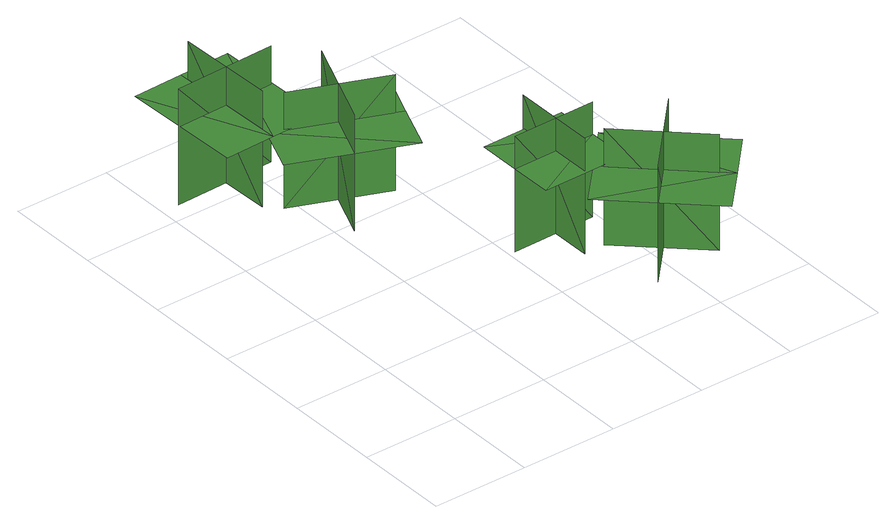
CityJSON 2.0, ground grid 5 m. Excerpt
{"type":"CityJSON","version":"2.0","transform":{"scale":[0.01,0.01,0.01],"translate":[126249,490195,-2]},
"CityObjects":{
"tree1":{"type":"SolitaryVegetationObject","geometry":[{"type":"MultiSurface","lod":"1","boundaries":[[[0,1,2]],[[0,2,3]],[[4,5,6]],[[4,6,7]],[[8,9,10]],[[8,10,11]],[[8,11,12]],[[8,12,13]]]}]},
"tree2":{"type":"SolitaryVegetationObject","geometry":[{"type":"MultiSurface","lod":"1","boundaries":[[[14,15,16]],[[14,16,17]],[[18,19,20]],[[18,20,21]],[[22,23,24]],[[22,24,25]],[[22,25,26]],[[22,26,27]]]}]},
"tree3":{"type":"SolitaryVegetationObject","geometry":[{"type":"MultiSurface","lod":"1","boundaries":[[[28,29,30]],[[28,30,31]],[[32,33,34]],[[32,34,35]],[[36,37,38]],[[36,38,39]],[[36,39,40]],[[36,40,41]]]}]},
"tree4":{"type":"SolitaryVegetationObject","geometry":[{"type":"MultiSurface","lod":"1","boundaries":[[[42,43,44]],[[42,44,45]],[[46,47,48]],[[46,48,49]],[[50,51,52]],[[50,52,53]],[[50,53,54]],[[50,54,55]]]}]}
},
"vertices":[
[609,2092,48],[609,2092,668],[74,2077,668],[74,2077,48],[356,1834,48],[356,1834,668],[341,2350,668],[341,2350,48],[358,1755,466],[626,1763,466],[607,2404,466],[339,2396,466],[72,2388,466],[91,1747,466],
[563,1437,43],[563,1437,663],[766,1931,663],[766,1931,43],[430,1772,43],[430,1772,663],[907,1577,663],[907,1577,43],[356,1803,461],[255,1555,461],[848,1311,461],[950,1559,461],[1051,1807,461],[458,2050,461],
[1268,677,29],[1266,1120,29],[1266,1120,645],[1268,677,645],[1477,886,29],[1034,883,29],[1034,883,645],[1477,886,645],[1477,886,472],[1475,1107,472],[1033,1104,472],[1034,883,472],[1036,661,472],[1478,664,472],
[1740,676,40],[1740,676,661],[1374,286,661],[1374,286,40],[1744,314,40],[1744,314,661],[1369,668,661],[1369,668,40],[1802,260,459],[1985,455,459],[1518,895,459],[1335,699,459],[1151,505,459],[1619,65,459]
]}
